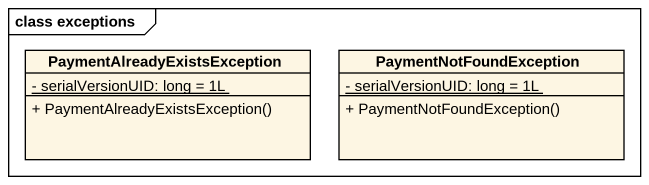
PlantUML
@startuml
mainframe class exceptions
hide circle
hide empty members
skinparam classAttributeIconSize 0
class "PaymentAlreadyExistsException" as PaymentAlreadyExistsExceptio {
  {static} - serialVersionUID: long = 1L
  + PaymentAlreadyExistsException()
}
class PaymentNotFoundException {
  {static} - serialVersionUID: long = 1L
  + PaymentNotFoundException()
}
@enduml
